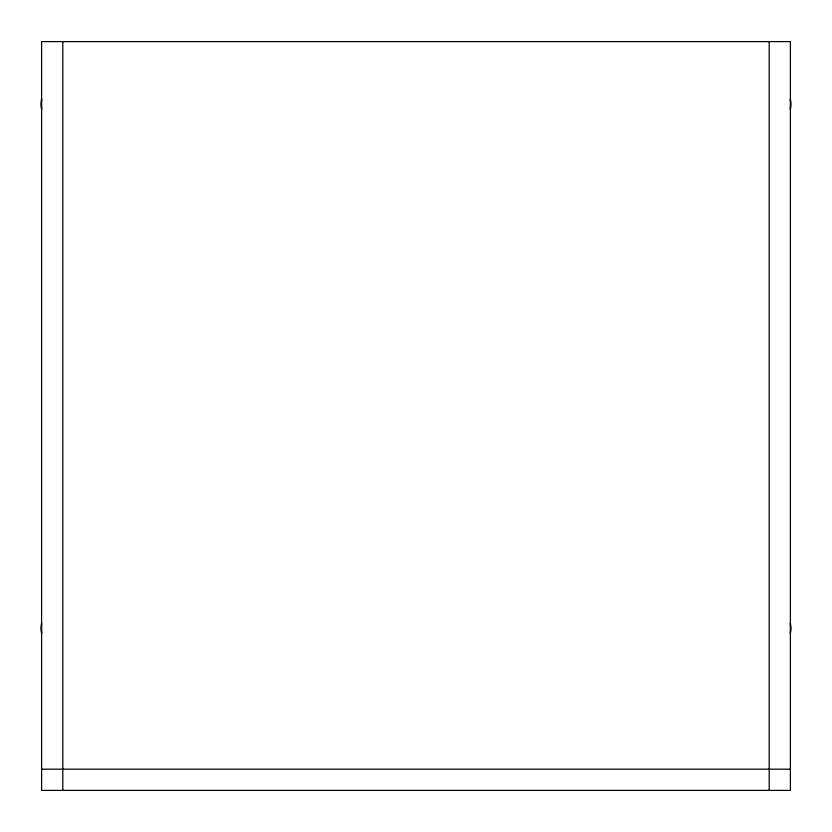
<?xml version="1.0" encoding="UTF-8"?>
<svg xmlns="http://www.w3.org/2000/svg" width="832" height="832" viewBox="0 0 832 832"><rect width="100%" height="100%" fill="white"/><g stroke="black" fill="none" stroke-linecap="round" stroke-linejoin="round"><path stroke-width="1.25" d="M41.6 769.184L790.4 769.184M769.184 41.6L769.184 790.4M62.816 41.6L62.816 790.4M41.704 109.096A37.658 37.658 0 0 1 41.704 99.32M41.538 109.117A37.658 37.658 0 0 1 41.517 99.299M790.296 99.32A37.658 37.658 0 0 1 790.296 109.096M790.421 99.31A37.544 37.544 0 0 1 790.442 109.117M790.296 623.48A37.658 37.658 0 0 1 790.296 633.256M790.421 623.47A37.544 37.544 0 0 1 790.442 633.277M41.704 633.256A37.658 37.658 0 0 1 41.704 623.48M41.538 633.277A37.658 37.658 0 0 1 41.517 623.459M790.4 41.6L41.6 41.6L41.6 790.4L790.4 790.4L790.4 41.6"/></g></svg>
